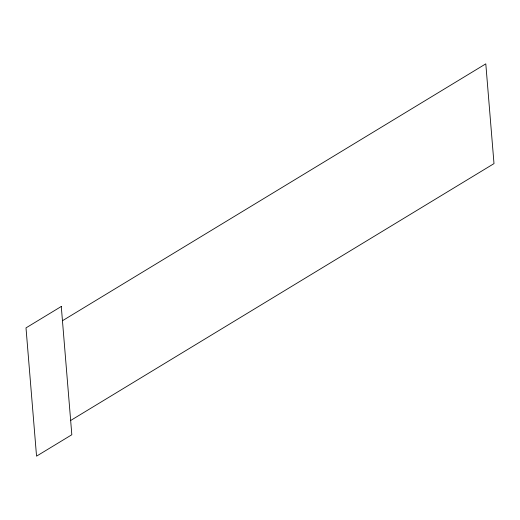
<?xml version="1.0" encoding="UTF-8"?>
<svg xmlns="http://www.w3.org/2000/svg" width="520" height="520" viewBox="0 0 520 520"><rect width="100%" height="100%" fill="white"/><g stroke="black" fill="none" stroke-linecap="round" stroke-linejoin="round"><path stroke-width="0.78" d="M62.452 320.73L485.797 63.85L494 163.612L70.655 420.491M61.282 306.481L26 327.886L36.543 456.151L71.825 434.74L61.282 306.481"/></g></svg>
